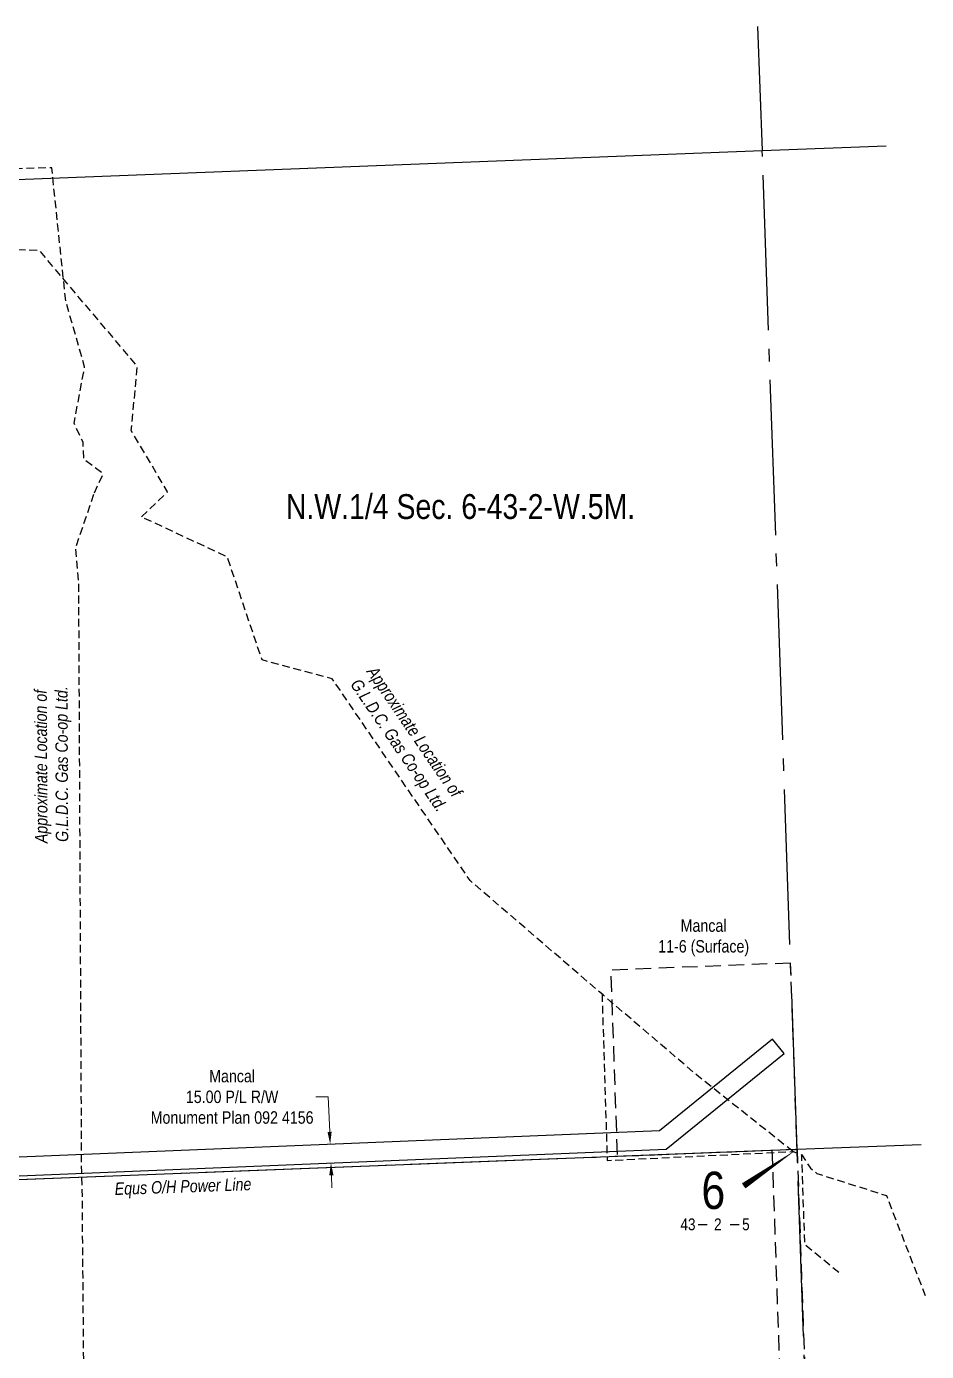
# Model space of a CAD drawing. Extents: x 665644 to 688844, y 5825051 to 5844826.
# Drawn here: x 683283 to 684008, y 5839559 to 5840626 of the extents above; entities that cross this region are included whole.
import ezdxf
from ezdxf.enums import TextEntityAlignment as Align

# ---------------------------------------------------------------- set-up
doc = ezdxf.new("R2010")
doc.units = 0
doc.header["$LTSCALE"] = 5
doc.header["$PDSIZE"] = 0.5
for name, pattern in [('foc-ACCESSROAD', [3.75, 2.5, -1.25]), ('foc-QUARTERLINE', [33, 25, -3, 2, -3]), ('UG_PIPE', [1.875, 1.25, -0.625])]:
    doc.linetypes.add(name, pattern=pattern)
doc.layers.get('Defpoints').update_dxf_attribs({"color": 9})
for name, color, linetype in [('10', 1, 'Continuous'), ('9', 3, 'Continuous'), ('AS-PIPE-UG', 44, 'UG_PIPE'), ('AS-POWER', 104, 'foc-POWER'), ('C-SYMBOL', 7, 'Continuous'), ('F-AR', 190, 'foc-ACCESSROAD'), ('F-RW', 190, 'Continuous'), ('F-WS', 190, 'foc-ACCESSROAD'), ('F-WS-S', 190, 'Continuous'), ('L-SEC', 7, 'Continuous'), ('L-SECLBL', 7, 'Continuous'), ('L-SECQ', 8, 'foc-QUARTERLINE')]:
    doc.layers.add(name, color=color, linetype=linetype)
doc.layers.add('F-RW-T', color=190, linetype='Continuous', lineweight=9)
doc.styles.add('175L', font='ARIALN.TTF', dxfattribs={"height": 20})
doc.styles.add('80CG', font='ARIALN.TTF', dxfattribs={"height": 10})
doc.styles.add('80L', font='ARIALN.TTF', dxfattribs={"height": 10})
doc.styles.add('foc-LtypeFont', font='ARIALN.TTF', dxfattribs={"height": 7.35})
doc.styles.add('SIMPLEX', font='ARIALN.TTF')
doc.linetypes.add('foc-POWER', pattern='A,6,-1,["P",foc-LtypeFont,S=0.2,R=0,X=-0.625,Y=-0.75],-1.24,4', length=12.24)
doc.linetypes.add('foc-POWER-NOLINE', pattern='A,0,-4,["P",foc-LtypeFont,S=0.2,R=0,X=-0.625,Y=-0.75],-8.24', length=12.24)
doc.dimstyles.new('Compass 5 000', dxfattribs={"dimscale": 5, "dimtxt": 9, "dimasz": 2, "dimexe": 0.2, "dimexo": 0.0625, "dimgap": 0.5, "dimtad": 0, "dimtih": 1, "dimtoh": 1, "dimzin": 0, "dimdsep": 46, "dimtxsty": '80CG', "dimcen": 0.1, "dimse1": 1, "dimse2": 1, "dimclrd": 256, "dimclrt": 256, "dimaunit": 1, "dimadec": 4, "dimazin": 0, "dimtfac": 0.06, "dimtofl": 0, "dimtmove": 0, "dimatfit": 1, "dimfxl": 0.2, "dimtolj": 1, "dimtzin": 0, "dimlwd": -1, "dimarcsym": 0})

# ---------------------------------------------------------------- blocks, each defined once
blk = doc.blocks.new('L-SECLBL')
at = {"layer": '9', "color": 7}
for p, q in [((-5.1, -27.8), (-12.3, -27.8)), ((20.7, -27.8), (13.5, -27.8))]:
    blk.add_line(p, q, dxfattribs=at)
at = {"layer": '10', "color": 2, "style": 'SIMPLEX'}
blk.add_attdef('SEC', text='', height=30, dxfattribs=at).set_placement((0, 0), align=Align.MIDDLE)
at = {"layer": '10', "color": 5, "style": '80L'}
blk.add_attdef('TWP', text='', height=9.5, dxfattribs=at).set_placement((-14.4, -27.4), align=Align.MIDDLE_RIGHT)
blk.add_attdef('RGE', text='', height=9.5, dxfattribs=at).set_placement((3.6, -27.4), align=Align.MIDDLE_CENTER)
blk.add_attdef('MER', text='', height=9.5, dxfattribs=at).set_placement((23.2, -27.4), align=Align.MIDDLE_LEFT)
blk = doc.blocks.new('*D1418')
at = {"layer": 'Defpoints', "color": 0, "transparency": 16777216}
for p in [(683376, 5839719.2), (683376.6, 5839704.2), (683528.4, 5839710.4)]:
    blk.add_point(p, dxfattribs=at)
at = {"layer": 'F-RW-T', "transparency": 16777216}
for p, q in [((683526.2, 5839763.6), (683516.2, 5839763.6)), ((683527.4, 5839735.4), (683526.2, 5839763.6)), ((683528.8, 5839700.4), (683529.2, 5839690.4))]:
    blk.add_line(p, q, dxfattribs=at)
for points in [[(683529, 5839735.5), (683525.7, 5839735.3), (683527.8, 5839725.4)], [(683530.5, 5839700.5), (683527.1, 5839700.4), (683528.4, 5839710.4)]]:
    blk.add_solid(points, dxfattribs=at)
at = {"layer": 'F-RW-T', "transparency": 16777216, "insert": (683448.8, 5839763.6), "char_height": 10, "attachment_point": 5, "style": '80CG'}
blk.add_mtext('\\A1;Mancal\\P15.00 P/L R/W\\PMonument Plan 092 4156', dxfattribs=at)

msp = doc.modelspace()

# ---------------------------------------------------------------- linework, layer by layer
at = {"layer": 'AS-PIPE-UG', "flags": 128}
for points in [[(683337.84, 5840250.076), (683345.001, 5840265.31), (683329.366, 5840277.109), (683328.698, 5840290.988), (683321.512, 5840306.331), (683330.007, 5840351.74), (683314.797, 5840404.796), (683303.525, 5840512.074), (683217.802, 5840509.391), (683214.626, 5840600.263)], [(683900.711, 5839719.547), (683824.518, 5839780.022), (683747.599, 5839845.696), (683640.558, 5839937.799), (683529.455, 5840100.444), (683472.915, 5840115.543), (683445.011, 5840198.484), (683375.604, 5840230.872), (683396.816, 5840250.988), (683367.6, 5840300.292), (683372.469, 5840352.077), (683293.658, 5840445.348), (683098.936, 5840450.585), (683069.985, 5840458.578), (683012.653, 5840398.162)], [(683285.731, 5838043.209), (683290.464, 5838055.818), (683310.821, 5838072.73), (683322.25, 5838089.164), (683342.84, 5838146.415), (683352.524, 5838182.283), (683358.007, 5838234.454), (683353.186, 5838466.994), (683344.179, 5838867.848), (683332.682, 5839233.412), (683332.682, 5839413.825), (683329.534, 5839520.15), (683328.097, 5839689.236), (683327.617, 5839702.648), (683325.278, 5840178.727), (683322.796, 5840205.996), (683337.84, 5840250.076)], [(683746.8, 5839846.384), (683750.984, 5839712.365), (683900.711, 5839719.547), (683907.673, 5839716.952), (683914.635, 5839706.22), (683919.963, 5839701.876), (683975.861, 5839684.134), (684008.186, 5839601.024)], [(683937.6, 5839622.097), (683910.2, 5839644.382), (683907.673, 5839716.952)]]:
    msp.add_lwpolyline(points, dxfattribs=at)
at = {"layer": 'AS-POWER', "linetype": 'foc-POWER-NOLINE', "flags": 128}
msp.add_lwpolyline([(683097.649, 5839690.02), (683903.926, 5839721.5), (684003.852, 5839725.358)], dxfattribs=at)
at = {"layer": 'F-AR', "flags": 128}
msp.add_lwpolyline([(683883.941, 5839720.72), (683903.926, 5839721.5), (683932.264, 5838911.182), (683912.279, 5838910.408), (683883.941, 5839720.72)], close=True, dxfattribs=at)
at = {"layer": 'F-RW', "flags": 128}
msp.add_lwpolyline([(683884.083, 5839810.096), (683792.987, 5839736.294), (683093.997, 5839707.577), (683094.552, 5839692.587), (683798.568, 5839721.511), (683893.526, 5839798.44)], close=True, dxfattribs=at)
at = {"layer": 'F-WS', "flags": 128}
msp.add_lwpolyline([(683898.7, 5839871.41), (683753.81, 5839865.753), (683759.035, 5839715.843), (683903.926, 5839721.5)], close=True, dxfattribs=at)
at = {"layer": 'L-SEC', "flags": 128}
for points in [[(683067.872, 5840494.479), (683875.886, 5840525.911)], [(683875.886, 5840525.911), (683975.813, 5840529.745)]]:
    msp.add_lwpolyline(points, dxfattribs=at)
at = {"layer": 'L-SECLBL', "flags": 128}
msp.add_lwpolyline([(683903.926, 5839721.5, 0, 5, 0), (683860.892, 5839691.887, 0, 0, 0)], format="xyseb", dxfattribs=at)
at = {"layer": 'L-SECQ', "flags": 128}
for points in [[(683872.168, 5840625.842), (683875.886, 5840525.911)], [(683903.926, 5839721.5), (683875.886, 5840525.911)], [(683903.926, 5839721.5), (684003.852, 5839725.358)], [(683097.649, 5839690.02), (683903.926, 5839721.5)], [(683932.264, 5838911.182), (683903.926, 5839721.5)]]:
    msp.add_lwpolyline(points, dxfattribs=at)

# ---------------------------------------------------------------- block references
at = {"layer": 'L-SECLBL'}
msp.add_blockref('L-SECLBL', (683836.472, 5839688.344), dxfattribs=at).add_auto_attribs({'SEC': '6', 'TWP': '43', 'RGE': '2', 'MER': '5'})

# ---------------------------------------------------------------- texts
at = {"layer": 'AS-PIPE-UG', "char_height": 10, "attachment_point": 1, "style": '175L'}
for insert, rotation in [((683553.922, 5840128.046), 304.336946), ((683290.234, 5839948.132), 90.281487)]:
    msp.add_mtext_dynamic_manual_height_columns('\\pi19.835;{\\fArial Narrow|b0|i1|c0|p34;Approximate Location of\\P\\pi20.759;G.L.D.C. Gas Co-op Ltd.}', width=164.71119, gutter_width=100, heights=[0], dxfattribs=dict(at, insert=insert, rotation=rotation))
at = {"layer": 'AS-POWER', "insert": (683352.438, 5839694.481), "char_height": 10, "attachment_point": 1, "rotation": 2.050709, "style": '175L'}
msp.add_mtext_dynamic_manual_height_columns('\\pi1.5916;{\\fArial Narrow|b0|i1|c0|p34;Equs O/H Power Line}', width=112.50109, gutter_width=100, heights=[0], dxfattribs=at)
at = {"layer": 'C-SYMBOL', "color": 3, "style": '175L'}
msp.add_text('N.W.1/4 Sec. 6-43-2-W.5M.', height=20, dxfattribs=at).set_placement((683632.801, 5840223.132), align=Align.BOTTOM_CENTER)
at = {"layer": 'F-WS-S', "insert": (683791.428, 5839906.586), "char_height": 10, "attachment_point": 1, "style": '175L'}
msp.add_mtext_dynamic_manual_height_columns('\\pi18.689;Mancal\\P\\pi0.66392;11-6 (Surface)', width=72.62387, gutter_width=100, heights=[0], dxfattribs=at)

# ---------------------------------------------------------------- dimensions: what is measured, and where the dimension line sits
at = {"layer": 'F-RW-T'}
dim = msp.add_linear_dim(base=(683528.383, 5839710.411), p1=(683375.983, 5839719.162), p2=(683376.599, 5839704.175), angle=272.352622, text='Mancal\\P15.00 P/L R/W\\PMonument Plan 092 4156', dimstyle='Compass 5 000', dxfattribs=at)
dim.commit()
dim.dimension.update_dxf_attribs({"geometry": '*D1418', "text_midpoint": (683448.792, 5839763.628), "dimtype": 161})

doc.saveas('drawing.dxf')
